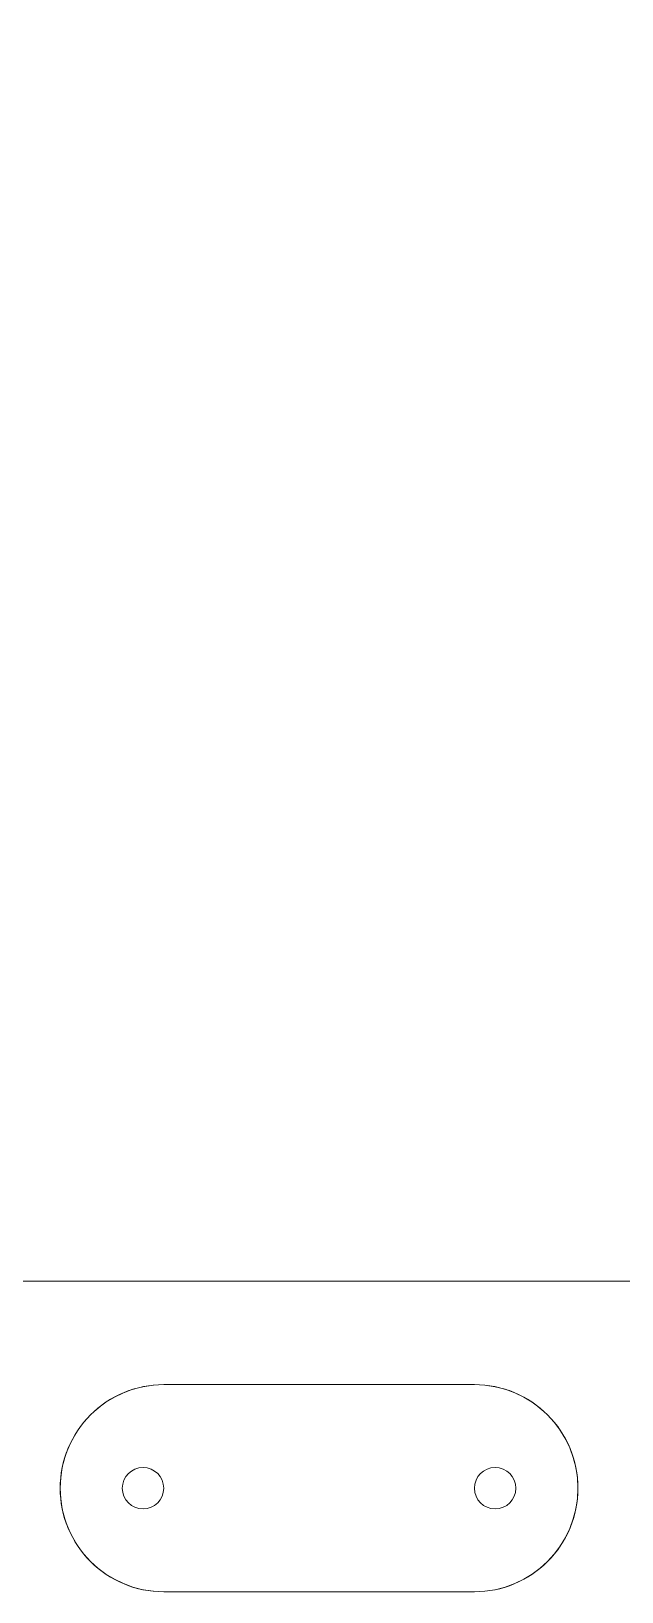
# Model space of a CAD drawing. Header units: inches. Extents: x 5 to 295, y -169 to -10.
# Drawn here: x 213.6 to 242.1, y -165 to -89.7 of the extents above; entities that cross this region are included whole.
import ezdxf

# ---------------------------------------------------------------- set-up
doc = ezdxf.new("R2010")
doc.units = ezdxf.units.IN
doc.header["$MEASUREMENT"] = 0
doc.layers.add('_U+5716_U+5C64 1', color=7, linetype='Continuous')

# ---------------------------------------------------------------- blocks, each defined once
blk = doc.blocks.new('block 3')
at = {"layer": '_U+5716_U+5C64 1', "true_color": 0x040000}
h = blk.add_hatch(color=178, dxfattribs=at)
h.dxf.hatch_style = 2
edge = h.paths.add_edge_path()
edge.add_spline(control_points=[(235, -155), (235, -155), (220, -155), (220, -155), (217.239, -155), (215, -157.239), (215, -160), (215, -162.761), (217.239, -165), (220, -165), (220, -165), (235, -165), (235, -165), (237.761, -165), (240, -162.761), (240, -160), (240, -157.239), (237.761, -155), (235, -155), (235, -155), (235, -155), (235, -155)], knot_values=[0, 0, 0, 0, 1, 1, 1, 2, 2, 2, 3, 3, 3, 4, 4, 4, 5, 5, 5, 6, 6, 6, 7, 7, 7, 7], degree=3, periodic=1)
edge = h.paths.add_edge_path()
edge.add_spline(control_points=[(235, -155), (236.335, -155), (237.591, -155.52), (238.535, -156.465), (239.48, -157.409), (240, -158.665), (240, -160), (240, -161.335), (239.48, -162.591), (238.535, -163.535), (237.591, -164.48), (236.335, -165), (235, -165), (235, -165), (220, -165), (220, -165), (218.665, -165), (217.409, -164.48), (216.465, -163.535), (215.52, -162.591), (215, -161.335), (215, -160), (215, -158.665), (215.52, -157.409), (216.465, -156.465), (217.409, -155.52), (218.665, -155), (220, -155), (220, -155), (235, -155), (235, -155)], knot_values=[0, 0, 0, 0, 0.352778, 0.352778, 0.352778, 0.705556, 0.705556, 0.705556, 1.058333, 1.058333, 1.058333, 1.411111, 1.411111, 1.411111, 1.763889, 1.763889, 1.763889, 2.116667, 2.116667, 2.116667, 2.469444, 2.469444, 2.469444, 2.822222, 2.822222, 2.822222, 3.175, 3.175, 3.175, 3.527778, 3.527778, 3.527778, 3.527778], degree=3, periodic=0)
edge.add_line((235, -155), (235, -155))
at = {"layer": '_U+5716_U+5C64 1', "lineweight": 0}
for points, knots in [([(235, -155), (236.335, -155), (237.591, -155.52), (238.535, -156.465), (239.48, -157.409), (240, -158.665), (240, -160), (240, -161.335), (239.48, -162.591), (238.535, -163.535), (237.591, -164.48), (236.335, -165), (235, -165), (235, -165), (220, -165), (220, -165), (218.665, -165), (217.409, -164.48), (216.465, -163.535), (215.52, -162.591), (215, -161.335), (215, -160), (215, -158.665), (215.52, -157.409), (216.465, -156.465), (217.409, -155.52), (218.665, -155), (220, -155), (220, -155), (235, -155), (235, -155)], [0, 0, 0, 0, 1, 1, 1, 2, 2, 2, 3, 3, 3, 4, 4, 4, 5, 5, 5, 6, 6, 6, 7, 7, 7, 8, 8, 8, 9, 9, 9, 10, 10, 10, 10]), ([(235, -155), (235, -155), (220, -155), (220, -155), (217.239, -155), (215, -157.239), (215, -160), (215, -162.761), (217.239, -165), (220, -165), (220, -165), (235, -165), (235, -165), (237.761, -165), (240, -162.761), (240, -160), (240, -157.239), (237.761, -155), (235, -155), (235, -155), (235, -155), (235, -155)], [0, 0, 0, 0, 1, 1, 1, 2, 2, 2, 3, 3, 3, 4, 4, 4, 5, 5, 5, 6, 6, 6, 7, 7, 7, 7])]:
    blk.add_open_spline(points, degree=3, knots=knots, dxfattribs=at)
blk = doc.blocks.new('block 4')
at = {"layer": '_U+5716_U+5C64 1', "true_color": 0x040000}
h = blk.add_hatch(color=178, dxfattribs=at)
h.dxf.hatch_style = 2
edge = h.paths.add_edge_path()
edge.add_spline(control_points=[(219, -159), (218.448, -159), (218, -159.448), (218, -160), (218, -160.552), (218.448, -161), (219, -161), (219.552, -161), (220, -160.552), (220, -160), (220, -159.448), (219.552, -159), (219, -159), (219, -159), (219, -159), (219, -159)], knot_values=[0, 0, 0, 0, 1, 1, 1, 2, 2, 2, 3, 3, 3, 4, 4, 4, 5, 5, 5, 5], degree=3, periodic=1)
edge = h.paths.add_edge_path()
edge.add_spline(control_points=[(219, -159), (219.551, -159), (220, -159.449), (220, -160), (220, -160.551), (219.551, -161), (219, -161), (218.449, -161), (218, -160.551), (218, -160), (218, -159.449), (218.449, -159), (219, -159)], knot_values=[0, 0, 0, 0, 0.352778, 0.352778, 0.352778, 0.705556, 0.705556, 0.705556, 1.058333, 1.058333, 1.058333, 1.411111, 1.411111, 1.411111, 1.411111], degree=3, periodic=0)
edge.add_line((219, -159), (219, -159))
at = {"layer": '_U+5716_U+5C64 1', "lineweight": 0}
for points, knots in [([(219, -159), (219.551, -159), (220, -159.449), (220, -160), (220, -160.551), (219.551, -161), (219, -161), (218.449, -161), (218, -160.551), (218, -160), (218, -159.449), (218.449, -159), (219, -159)], [0, 0, 0, 0, 1, 1, 1, 2, 2, 2, 3, 3, 3, 4, 4, 4, 4]), ([(219, -159), (218.448, -159), (218, -159.448), (218, -160), (218, -160.552), (218.448, -161), (219, -161), (219.552, -161), (220, -160.552), (220, -160), (220, -159.448), (219.552, -159), (219, -159), (219, -159), (219, -159), (219, -159)], [0, 0, 0, 0, 1, 1, 1, 2, 2, 2, 3, 3, 3, 4, 4, 4, 5, 5, 5, 5])]:
    blk.add_open_spline(points, degree=3, knots=knots, dxfattribs=at)
blk = doc.blocks.new('block 5')
at = {"layer": '_U+5716_U+5C64 1', "true_color": 0x040000}
h = blk.add_hatch(color=178, dxfattribs=at)
h.dxf.hatch_style = 2
edge = h.paths.add_edge_path()
edge.add_spline(control_points=[(236, -159), (235.448, -159), (235, -159.448), (235, -160), (235, -160.552), (235.448, -161), (236, -161), (236.552, -161), (237, -160.552), (237, -160), (237, -159.448), (236.552, -159), (236, -159), (236, -159), (236, -159), (236, -159)], knot_values=[0, 0, 0, 0, 1, 1, 1, 2, 2, 2, 3, 3, 3, 4, 4, 4, 5, 5, 5, 5], degree=3, periodic=1)
edge = h.paths.add_edge_path()
edge.add_spline(control_points=[(236, -159), (236.551, -159), (237, -159.449), (237, -160), (237, -160.551), (236.551, -161), (236, -161), (235.449, -161), (235, -160.551), (235, -160), (235, -159.449), (235.449, -159), (236, -159)], knot_values=[0, 0, 0, 0, 0.352778, 0.352778, 0.352778, 0.705556, 0.705556, 0.705556, 1.058333, 1.058333, 1.058333, 1.411111, 1.411111, 1.411111, 1.411111], degree=3, periodic=0)
edge.add_line((236, -159), (236, -159))
at = {"layer": '_U+5716_U+5C64 1', "lineweight": 0}
for points, knots in [([(236, -159), (236.551, -159), (237, -159.449), (237, -160), (237, -160.551), (236.551, -161), (236, -161), (235.449, -161), (235, -160.551), (235, -160), (235, -159.449), (235.449, -159), (236, -159)], [0, 0, 0, 0, 1, 1, 1, 2, 2, 2, 3, 3, 3, 4, 4, 4, 4]), ([(236, -159), (235.448, -159), (235, -159.448), (235, -160), (235, -160.552), (235.448, -161), (236, -161), (236.552, -161), (237, -160.552), (237, -160), (237, -159.448), (236.552, -159), (236, -159), (236, -159), (236, -159), (236, -159)], [0, 0, 0, 0, 1, 1, 1, 2, 2, 2, 3, 3, 3, 4, 4, 4, 5, 5, 5, 5])]:
    blk.add_open_spline(points, degree=3, knots=knots, dxfattribs=at)
blk = doc.blocks.new('block 2')
at = {"layer": '_U+5716_U+5C64 1'}
for name in ['block 3', 'block 4', 'block 5']:
    blk.add_blockref(name, (0, 0), dxfattribs=at)

msp = doc.modelspace()

# ---------------------------------------------------------------- linework, layer by layer
at = {"layer": '_U+5716_U+5C64 1', "lineweight": 0}
msp.add_open_spline([(285, -150), (285, -150), (165, -150), (165, -150), (159.5, -150), (155, -145.5), (155, -140), (155, -140), (155, -20), (155, -20), (155, -14.5), (159.5, -10), (165, -10), (165, -10), (285, -10), (285, -10), (290.5, -10), (295, -14.5), (295, -20), (295, -20), (295, -140), (295, -140), (295, -145.5), (290.5, -150), (285, -150)], degree=3, knots=[0, 0, 0, 0, 1, 1, 1, 2, 2, 2, 3, 3, 3, 4, 4, 4, 5, 5, 5, 6, 6, 6, 7, 7, 7, 8, 8, 8, 8], dxfattribs=at)

# ---------------------------------------------------------------- block references
at = {"layer": '_U+5716_U+5C64 1'}
msp.add_blockref('block 2', (0, 0), dxfattribs=at)

doc.saveas('drawing.dxf')
